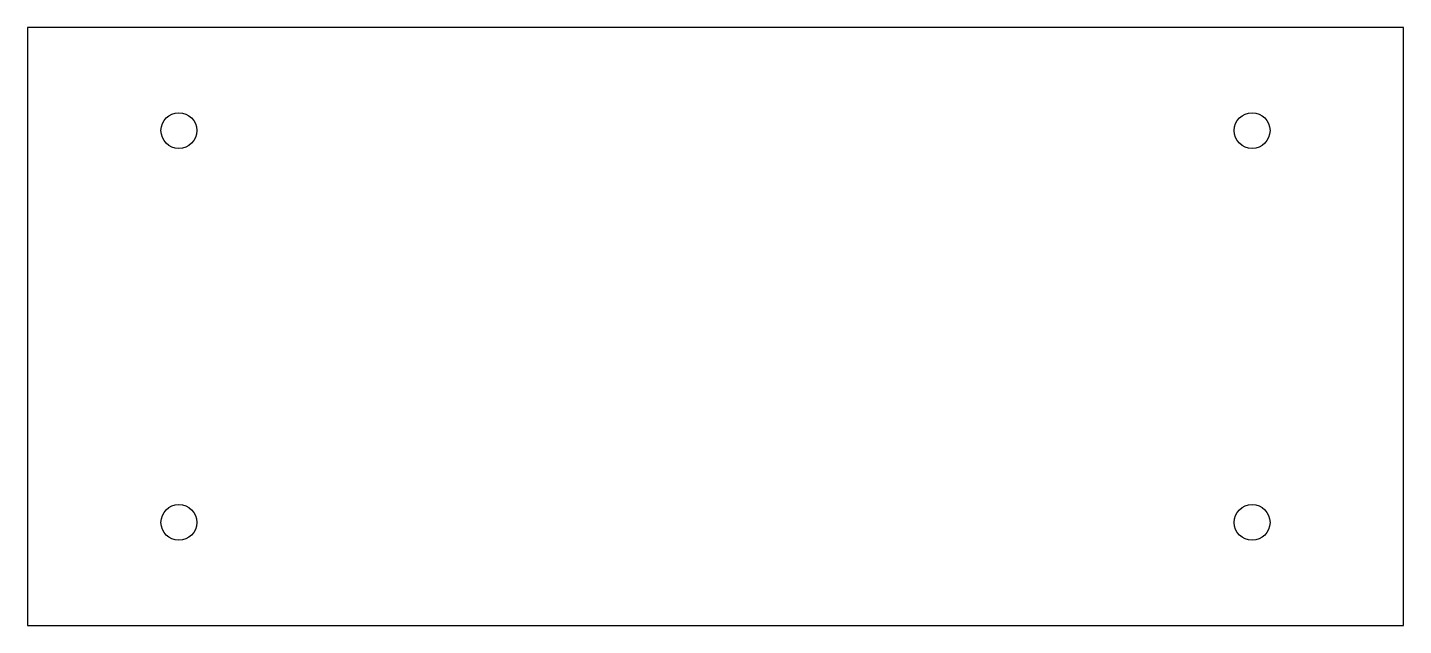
# Model space of a CAD drawing. Header units: millimetres. Extents: x 0 to 200, y -82 to 5.
import ezdxf

# ---------------------------------------------------------------- set-up
doc = ezdxf.new("R2010")
doc.units = ezdxf.units.MM

msp = doc.modelspace()

# ---------------------------------------------------------------- linework, layer by layer
at = {"color": 7, "linetype": 'Continuous', "lineweight": 25}
for p, q in [((200, 5), (0, 5)), ((0, 5), (0, -82)), ((200, -82), (200, 5)), ((0, -82), (200, -82))]:
    msp.add_line(p, q, dxfattribs=at)
for centre in [(22, -10), (178, -10), (22, -67), (178, -67)]:
    msp.add_circle(centre, 2.6, dxfattribs=at)

doc.saveas('drawing.dxf')
